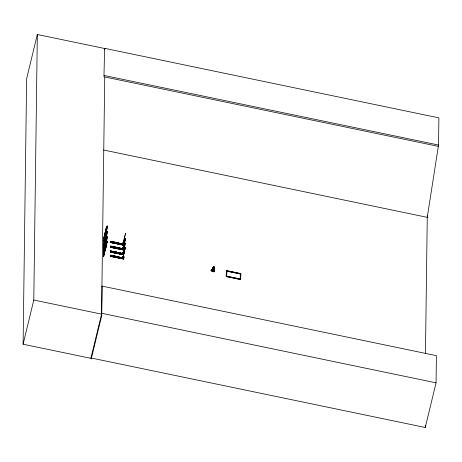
<?xml version="1.0" encoding="UTF-8"?>
<svg xmlns="http://www.w3.org/2000/svg" width="462" height="462" viewBox="0 0 462 462"><rect width="100%" height="100%" fill="white"/><g stroke="black" fill="none" stroke-linecap="round" stroke-linejoin="round"><path stroke-width="0.69" d="M214.016 271.096L213.964 266.574L213.611 266.476L211.504 270.397L212.532 271.194L214.016 271.096C214.38 264.945 213.802 265.338 211.556 270.668M91.245 358.015L91.233 358.968L101.836 315.142M90.968 357.958L425.248 427.5L436.053 382.848L436.417 355.671L102.131 286.122L101.773 313.3L90.881 358.327L23.1 344.225L26.634 78.69L37.33 34.5L105.105 48.597M23.1 344.225L33.79 300.029L37.33 34.5M438.224 146.339L103.944 76.796L104.62 48.325L438.9 117.874L438.536 145.051L427.263 217.348M104.73 76.958L101.571 314.131L33.79 300.029M211.111 269.796L212.445 270.091C207.155 269.664 216.21 273.943 214.42 270.484M226.247 276.599L226.409 270.57L240.783 273.562L240.702 279.221L240.615 279.591L226.247 276.599L226.409 270.57M226.646 276.524L226.807 270.813L240.379 273.637L240.217 279.348L226.646 276.524L226.807 270.813M240.615 279.591L240.783 273.562M425.45 353.494L427.292 215.2M425.248 427.5L425.277 425.358M106.433 241.181L103.378 253.961M213.733 271.269L213.923 266.643M123.4 243C123.556 243.624 124.145 242.954 123.914 243.451M123.729 248.192C124.214 247.724 123.117 248.417 123.348 247.782M123.227 252.905L123.839 252.702L123.764 253.066M123.833 248.21L123.908 247.921M123.914 243.428L124.122 243.133M123.799 253.072L123.666 252.991M123.175 257.242C123.735 257.011 124.544 257.398 122.476 256.878L122.291 257.646M123.983 252.916L123.908 252.783M123.92 257.195L123.845 256.78L123.649 258.091M123.891 257.276L123.845 256.78M123.943 257.045L123.539 258.356L123.96 256.803M125.404 238.317L122.909 248.96L125.473 238.277M125.381 247.413L122.788 258.039L125.352 247.355L124.711 249.405M213.692 269.196L213.9 266.528M122.956 253.99L116.794 252.662M123.331 243.301L123.285 243.22M124.145 243.214L124.03 242.902L123.718 244.196M122.609 248.747L122.424 249.515L122.597 247.799L123.908 247.973L123.828 248.273M124.145 248.077L124.041 247.967M123.787 253.003L123.851 252.691M124.018 252.518C122.886 257.392 124.832 249.601 123.591 253.782M111.452 241.632L123.989 244.225L110.793 241.476M123.776 245.241L110.793 242.585L123.77 245.23L123.793 244.883M110.707 246.633L110.799 246.038L112.116 246.31L112.093 247.413L112.116 246.31M110.707 246.506L115.512 247.447L110.707 246.506L110.747 246.194L123.729 248.839M115.442 247.147L116.799 247.262L116.776 248.365L110.724 247.193L123.747 249.601L123.712 250.034L110.73 247.395L110.724 247.089L115.529 248.03M110.666 251.247L112.716 251.686C111.047 251.94 109.54 250.369 112.052 251.103L112.029 252.206M112.74 251.588L110.637 251.12L123.862 253.742L123.677 254.579L110.661 251.992L112.757 252.171M110.666 251.848L123.683 254.4L123.649 254.833L110.666 252.171L123.643 254.816M110.689 252.033L123.666 254.678L123.666 253.632L110.684 250.987L110.649 251.42L112.693 251.842M110.585 255.711L110.678 255.116L111.995 255.388L112.006 256.335M110.585 255.509L110.626 255.272M110.632 256.115L122.944 258.541M110.799 246.038L110.776 247.141L123.729 249.682M123.683 249.278L124.082 247.724M123.706 250.04L110.73 247.378M123.643 253.915L114.056 251.917M123.585 258.01L111.313 255.411M123.585 259.118L123.643 257.836L122.326 257.565L122.476 256.878M123.608 258.778L122.338 258.368M213.19 271.31L213.837 266.649M123.955 243.278L122.661 243.006L123.972 243.168M123.117 257.005L123.198 257.178M125.537 233.483L123.071 244.184L112.139 241.99M125.393 234.592L125.456 233.466M125.329 239.391L123.008 248.983L116.851 247.684M125.329 243.052L122.944 253.777L116.788 252.558M123.285 252.593L123.256 252.737M110.776 241.834L110.863 241.245L112.179 241.516L112.191 242.463M110.793 242.596L110.834 242.163L123.111 244.762M110.666 252.188L110.707 251.755M123.752 244.294L111.498 241.539M123.625 254.065L123.666 253.632L123.62 253.95M123.568 258.35L123.608 257.917L123.62 258.864L123.804 258.021L111.267 255.509M105.151 235.337L105.786 230.711L105.122 234.465M105.128 239.743L105.717 235.978L105.145 240.708L105.07 239.674M106.514 236.053C108.073 224.52 106.075 243.168 106.474 233.189L103.759 244.363M105.059 245.131L105.544 241.984L105.013 245.992M104.92 249.636L105.584 245.882L104.932 250.595L105.711 248.706L104.932 250.595M106.445 241.435C107.998 229.903 106 248.556 106.404 238.571L103.684 249.746M110.816 241.58L123.088 244.184L124.896 235.533M123.008 248.983L124.832 240.327M122.944 253.777L125.41 243.07M103.632 256.791L106.427 245.495L106.953 241.222L105.446 248.625L105.862 247.586M107.236 226.068L106.537 227.98L106.208 227.91L106.462 228.216L107.236 226.068L103.835 241.62M104.909 239.345L107.167 231.335L103.765 246.887M106.427 240.962L107.092 236.717L106.318 238.871L106.069 238.559L106.399 238.629L107.092 236.717M107.155 226.051L103.835 241.366M105.994 237.682L105.579 238.721L107.069 231.404L103.765 246.633M107.017 236.706L105.856 242.51L106.913 237.468M106.855 241.99L103.632 256.537M104.285 49.711L104.62 48.325M103.58 238.79L106.208 227.91M103.58 239.045L106.208 228.164M103.829 238.842L106.462 227.905L106.583 230.786L105.827 233.576M103.829 239.097L106.543 227.922M103.586 241.568L106.22 230.434L106.468 230.74L106.22 230.434M103.511 244.311L106.139 233.177L106.387 233.483L106.139 233.177M103.759 244.109L104.579 240.708M103.517 246.835L106.145 235.701L106.399 236.007L106.145 235.701M106.508 236.047L105.833 238.854M103.436 249.44L106.069 238.559M103.436 249.694L106.069 238.819M103.442 251.963L106.075 241.083L106.324 241.395L106.075 241.083M103.442 252.223L106.075 241.343M103.69 252.015L105.503 244.537M105.833 243.174L106.324 241.135M103.378 254.215L106.433 241.43M103.627 254.013L104.614 249.93M104.943 248.573L106.26 243.076L106.381 245.957L105.625 248.747M103.627 254.267L107.034 241.239L106.381 245.957L107.028 242.261M103.384 256.739L106.017 245.605L106.266 245.911L106.017 245.605M101.935 286.948L102.131 286.122M113.023 241.845L114.374 241.961L114.351 243.064M113.069 242.642L113.057 241.695M112.994 246.489L112.971 247.592L112.994 246.489L114.31 246.754L114.322 247.707M112.895 251.438L114.247 251.553L114.258 252.5M115.546 242.198L115.523 243.301L115.546 242.198L116.863 242.469L116.874 243.416M112.838 255.723L114.189 255.833L114.166 256.936L114.189 255.833M112.884 256.514L112.872 255.567M115.494 247.944L115.483 246.997M115.379 251.946L116.736 252.061L116.713 253.164L116.736 252.061M115.431 252.737L115.419 251.79M115.361 256.075L115.338 257.178L115.361 256.075L116.678 256.341L116.655 257.444M122.476 243.774L122.661 243.006M122.673 243.953L122.488 244.721L122.661 243.081M122.447 248.487L123.764 248.758L123.776 249.561L122.459 249.289L122.597 247.799M123.724 244.485L124.145 242.925M123.839 244.762L110.788 242.417L123.77 245.12L123.989 244.15M122.349 253.361L122.534 252.593L123.851 252.864M123.741 249.786L123.926 248.943L110.707 246.286L123.926 248.943M240.379 273.637L240.292 274.006L226.721 271.182M240.217 279.348L240.309 278.979L226.738 276.161M212.532 271.194L213.733 266.632M106.93 242.007L105.798 247.031L106.064 246.246M106.266 231.075L106 231.86L107.057 226.819M106.196 236.342L105.931 237.127L106.988 232.086M115.679 242.7L116.724 242.862L115.725 242.637M116.77 242.793C115.488 243.717 115.766 241.516 116.742 242.92M115.615 247.493C116.915 246.569 116.609 248.764 115.644 247.372M115.552 252.292C116.851 251.363 116.545 253.557 115.581 252.165M116.568 256.722C115.009 257.467 115.898 255.422 116.54 256.843M123.689 243.376L123.764 243.416M213.017 268.324L213.698 266.47M105.215 235.441C106.918 229.579 104.689 238.611 105.221 234.419M106.387 233.229L107.086 231.318M105.065 240.69L105.838 238.802L105.163 240.621M105.226 245.461L105.769 244.184L105.301 245.478M106.26 243.133L106.006 243.335L106.953 241.222M211.931 270.957L213.64 266.597M106.064 232.415L105.648 233.454L107.138 226.137M213.611 266.476L211.504 270.397M116.638 247.678L115.633 247.447L116.678 247.713M116.615 252.506L115.569 252.24L116.626 252.437M115.512 256.526L116.557 256.791M116.516 256.762L115.523 256.45M106.999 236.792L105.509 244.109M122.511 243.693L123.828 243.959M112.139 242.094L115.558 242.804M116.921 243.07L122.384 244.196M123.816 244.993L110.84 242.348L110.863 241.245M122.597 247.875L123.914 248.14L123.966 247.701M125.208 248.469L125.271 247.337M116.857 247.759L123.002 249.012M110.707 246.616L115.494 247.603M116.857 247.869L122.32 248.995M116.921 248.21L122.384 249.324M116.874 248.308L122.361 249.422M104.995 246.079L104.995 245.056M114.056 251.813L123.862 253.742M114.056 251.998L115.425 252.275M114.056 252.102L115.431 252.396M122.395 254.083L123.712 254.354L123.7 253.551L122.384 253.286L122.361 254.314L122.545 253.546M123.002 254.256L112.907 252.385L112.93 251.282M111.267 255.648L122.927 257.963M111.267 255.665L122.904 258.056M110.609 256.133L122.927 258.639M123.591 259.118L110.609 256.456L110.689 256.069L123.631 258.864L110.603 256.352L110.678 255.116M104.256 75.502L438.536 145.051M103.655 150.023L428.049 217.51M226.322 270.94L240.69 273.931M226.334 276.23L240.702 279.221M101.773 313.3L436.053 382.848M213.583 270.53L213.958 270.824M124.03 242.902L123.978 243.347M123.903 252.495L123.851 252.939L122.534 252.593M122.488 257.831L122.303 258.599L122.326 257.565M110.736 250.837L110.713 251.94L110.695 250.987M104.938 249.578L105.013 250.612M122.748 258.264L114.004 256.41L122.748 258.264M107.172 227.015L106.583 230.786L107.172 227.015M112.641 256.121L111.267 255.833L112.636 256.127"/></g></svg>
